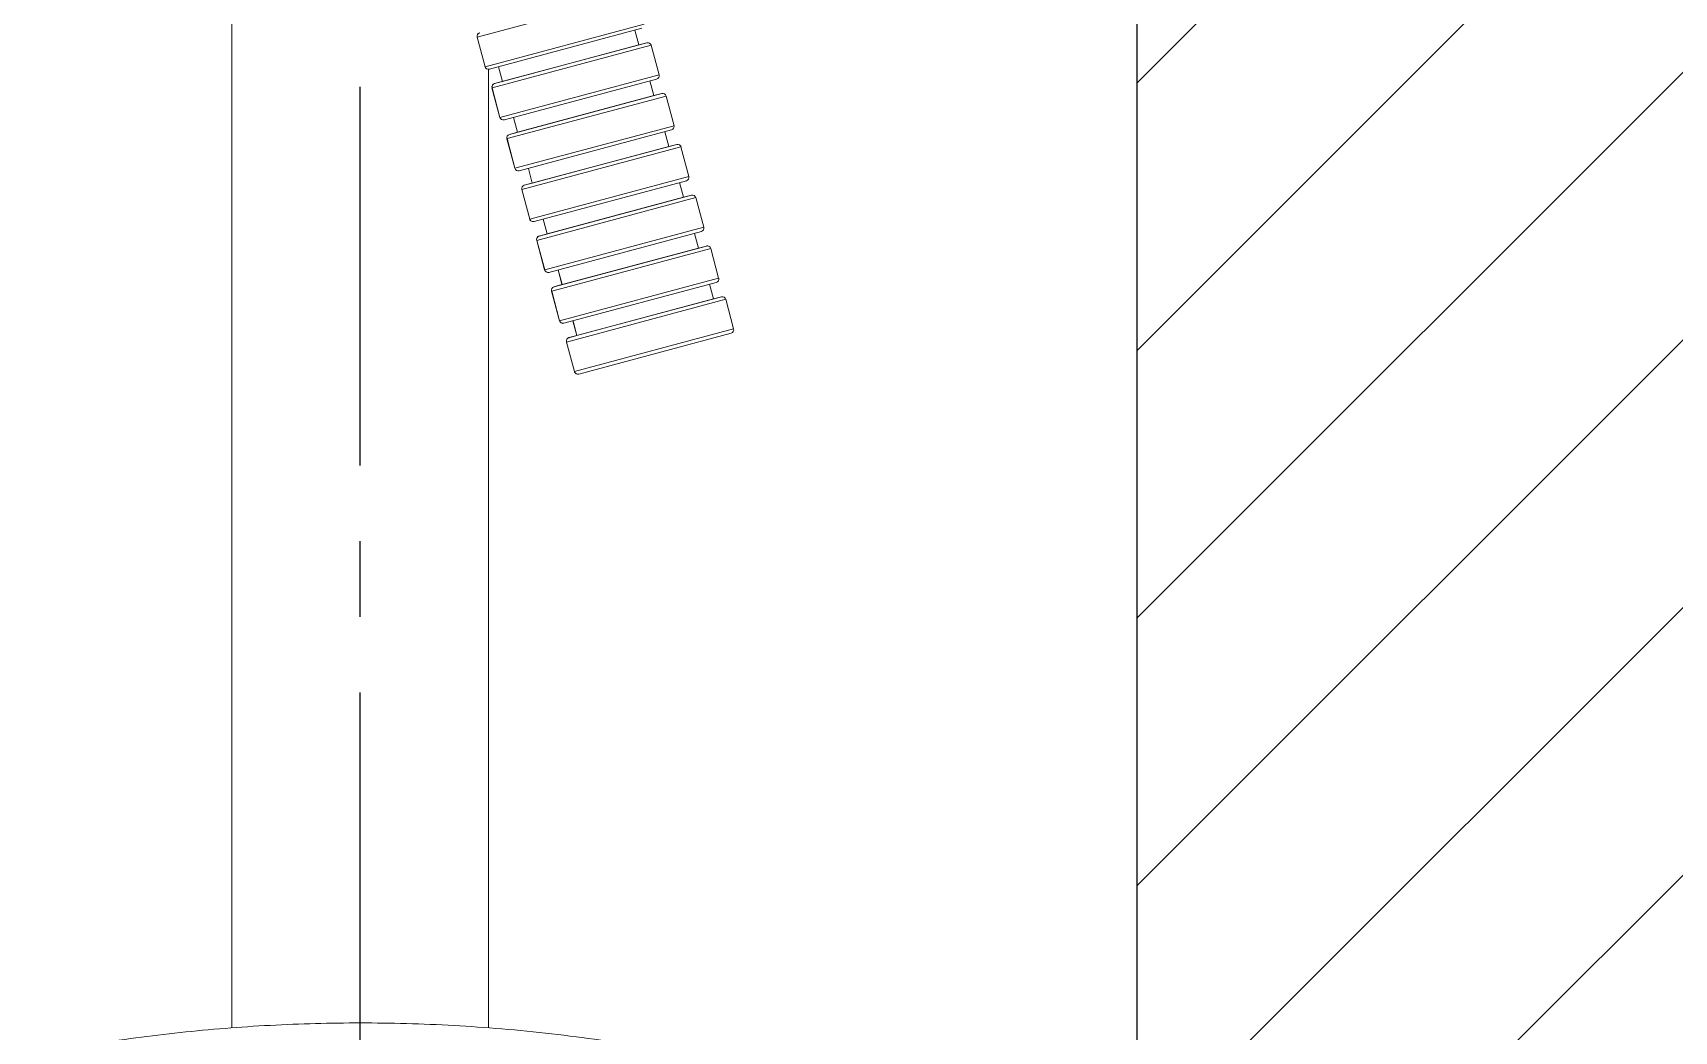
# Model space of a CAD drawing. Header units: millimetres. Extents: x 17284 to 19660, y -6011 to -2651.
# Drawn here: x 19108.8 to 19246.4, y -4206.7 to -4122.9 of the extents above; entities that cross this region are included whole.
import ezdxf

# ---------------------------------------------------------------- set-up
doc = ezdxf.new("R2010")
doc.units = ezdxf.units.MM
doc.linetypes.add('CENTERX2', pattern=[101.6, 63.5, -12.7, 12.7, -12.7])
doc.layers.add('CENTER', color=1, linetype='CENTERX2')
doc.layers.add('hatch', color=2, linetype='Continuous')

# ---------------------------------------------------------------- blocks, each defined once
blk = doc.blocks.new('1')
at = {"linetype": 'Continuous', "lineweight": 13, "extrusion": (0, 0, -1)}
for p, q in [((20787.4, -5145.03), (20800.74, -5141.45)), ((20801.41, -5143.93), (20788.06, -5147.51)), ((20787.4, -5145.03), (20787.39, -5145.03)), ((20788.06, -5147.51), (20787.4, -5145.03)), ((20788.65, -5149.29), (20801.99, -5145.71)), ((20801.63, -5145.5), (20788.85, -5148.93)), ((20788.06, -5147.51), (20788.06, -5147.51)), ((20789.19, -5147.51), (20789.52, -5148.74)), ((20802.66, -5148.19), (20789.31, -5151.77)), ((20788.65, -5149.29), (20788.64, -5149.29)), ((20789.31, -5151.77), (20788.65, -5149.29)), ((20788.85, -5148.93), (20789.52, -5148.74)), ((20788.85, -5148.93), (20788.85, -5148.93)), ((20802.88, -5149.77), (20790.1, -5153.19)), ((20789.9, -5153.55), (20803.24, -5149.98)), ((20789.31, -5151.77), (20789.31, -5151.77)), ((20790.44, -5151.77), (20790.77, -5153)), ((20803.91, -5152.46), (20790.56, -5156.03)), ((20789.9, -5153.55), (20789.89, -5153.56)), ((20790.56, -5156.03), (20789.9, -5153.55)), ((20790.1, -5153.19), (20790.77, -5153)), ((20790.1, -5153.19), (20790.1, -5153.19)), ((20791.15, -5157.82), (20804.49, -5154.24)), ((20804.13, -5154.03), (20791.35, -5157.45)), ((20790.56, -5156.03), (20790.56, -5156.03)), ((20791.69, -5156.04), (20792.02, -5157.27)), ((20805.16, -5156.72), (20791.81, -5160.3)), ((20791.15, -5157.82), (20791.14, -5157.82)), ((20791.81, -5160.3), (20791.15, -5157.82)), ((20791.35, -5157.45), (20792.02, -5157.27)), ((20791.35, -5157.46), (20791.35, -5157.45)), ((20792.4, -5162.08), (20805.74, -5158.5)), ((20805.38, -5158.29), (20792.6, -5161.72)), ((20791.81, -5160.3), (20791.81, -5160.3)), ((20792.94, -5160.3), (20793.27, -5161.53)), ((20792.4, -5162.08), (20792.39, -5162.08)), ((20793.06, -5164.56), (20792.4, -5162.08)), ((20792.6, -5161.72), (20793.27, -5161.53)), ((20792.6, -5161.72), (20792.6, -5161.72)), ((20806.41, -5160.98), (20793.06, -5164.56)), ((20793.65, -5166.34), (20806.99, -5162.77)), ((20806.63, -5162.56), (20793.85, -5165.98)), ((20793.05, -5164.56), (20793.06, -5164.56)), ((20794.19, -5164.56), (20794.52, -5165.79)), ((20793.65, -5166.34), (20793.64, -5166.35)), ((20794.31, -5168.82), (20793.65, -5166.34)), ((20793.84, -5165.98), (20793.85, -5165.98)), ((20793.85, -5165.98), (20794.52, -5165.79)), ((20807.65, -5165.25), (20794.31, -5168.82)), ((20794.9, -5170.61), (20808.24, -5167.03)), ((20807.88, -5166.82), (20795.1, -5170.24)), ((20794.3, -5168.82), (20794.31, -5168.82)), ((20795.44, -5168.83), (20795.77, -5170.06)), ((20795.09, -5170.25), (20795.1, -5170.24)), ((20795.77, -5170.06), (20795.1, -5170.24)), ((20808.9, -5169.51), (20795.56, -5173.09)), ((20794.9, -5170.61), (20794.89, -5170.61)), ((20794.9, -5170.61), (20795.56, -5173.09)), ((20795.55, -5173.09), (20795.56, -5173.09))]:
    blk.add_line(p, q, dxfattribs=at)
at = {"linetype": 'Continuous', "lineweight": 18, "extrusion": (0, 0, -1)}
for p, q in [((20801.2, -5144.29), (20788.43, -5147.72)), ((20787.39, -5145.03), (20788.06, -5147.51)), ((20800.96, -5145.67), (20789.52, -5148.74)), ((20800.96, -5145.67), (20800.63, -5144.45)), ((20801.63, -5145.5), (20800.96, -5145.67)), ((20802.66, -5148.19), (20801.99, -5145.71)), ((20788.42, -5147.72), (20788.43, -5147.72)), ((20789.19, -5147.51), (20789.52, -5148.74)), ((20788.64, -5149.29), (20789.31, -5151.77)), ((20789.52, -5148.74), (20788.85, -5148.93)), ((20789.52, -5148.74), (20789.52, -5148.74)), ((20802.45, -5148.56), (20789.68, -5151.98)), ((20802.21, -5149.94), (20801.88, -5148.71)), ((20802.88, -5149.77), (20802.21, -5149.94)), ((20802.21, -5149.94), (20790.77, -5153)), ((20803.91, -5152.46), (20803.24, -5149.98)), ((20789.67, -5151.98), (20789.68, -5151.98)), ((20790.44, -5151.77), (20790.77, -5153)), ((20789.89, -5153.56), (20790.56, -5156.03)), ((20790.77, -5153), (20790.1, -5153.19)), ((20790.77, -5153), (20790.77, -5153)), ((20803.7, -5152.82), (20790.93, -5156.24)), ((20803.46, -5154.2), (20803.13, -5152.97)), ((20803.46, -5154.2), (20792.02, -5157.27)), ((20804.13, -5154.03), (20803.46, -5154.2)), ((20805.16, -5156.72), (20804.49, -5154.24)), ((20790.92, -5156.24), (20790.93, -5156.24)), ((20791.69, -5156.04), (20792.02, -5157.27)), ((20791.14, -5157.82), (20791.81, -5160.3)), ((20792.02, -5157.27), (20791.35, -5157.46)), ((20792.02, -5157.27), (20792.02, -5157.27)), ((20804.95, -5157.08), (20792.17, -5160.51)), ((20804.71, -5158.46), (20804.38, -5157.24)), ((20804.71, -5158.46), (20793.27, -5161.53)), ((20805.38, -5158.29), (20804.71, -5158.46)), ((20806.41, -5160.98), (20805.74, -5158.5)), ((20792.17, -5160.51), (20792.17, -5160.51)), ((20792.94, -5160.3), (20793.26, -5161.53)), ((20792.39, -5162.08), (20793.05, -5164.56)), ((20793.26, -5161.53), (20792.6, -5161.72)), ((20793.26, -5161.53), (20793.27, -5161.53)), ((20806.2, -5161.35), (20793.42, -5164.77)), ((20805.96, -5162.73), (20805.63, -5161.5)), ((20805.96, -5162.73), (20794.52, -5165.79)), ((20806.63, -5162.56), (20805.96, -5162.73)), ((20807.65, -5165.25), (20806.99, -5162.77)), ((20793.42, -5164.77), (20793.42, -5164.77)), ((20794.18, -5164.56), (20794.51, -5165.79)), ((20793.64, -5166.35), (20794.3, -5168.82)), ((20794.51, -5165.79), (20793.84, -5165.98)), ((20794.51, -5165.79), (20794.52, -5165.79)), ((20807.44, -5165.61), (20794.67, -5169.03)), ((20807.21, -5166.99), (20806.88, -5165.76)), ((20807.21, -5166.99), (20795.77, -5170.06)), ((20807.88, -5166.82), (20807.21, -5166.99)), ((20808.9, -5169.51), (20808.24, -5167.03)), ((20794.67, -5169.03), (20794.67, -5169.03)), ((20795.43, -5168.83), (20795.76, -5170.06)), ((20795.76, -5170.06), (20795.09, -5170.25)), ((20795.76, -5170.06), (20795.77, -5170.06)), ((20808.69, -5169.87), (20795.92, -5173.3)), ((20794.89, -5170.61), (20795.55, -5173.09)), ((20795.92, -5173.3), (20795.92, -5173.3))]:
    blk.add_line(p, q, dxfattribs=at)
at = {"linetype": 'Continuous', "lineweight": 18}
for centre, start, end in [((20787.68, -5144.95), 105.8361, 195), ((20801.71, -5145.79), 15, 104.1639), ((20788.34, -5147.43), 195, 285), ((20802.37, -5148.27), 285, 15), ((20788.93, -5149.22), 105.8361, 195), ((20802.96, -5150.05), 15, 104.1639), ((20789.59, -5151.69), 195, 285), ((20803.62, -5152.53), 285, 15), ((20790.18, -5153.48), 105.8361, 195), ((20804.21, -5154.32), 15, 104.1639), ((20790.84, -5155.96), 195, 285), ((20804.87, -5156.8), 285, 15), ((20791.43, -5157.74), 105.8361, 195), ((20805.45, -5158.58), 15, 104.1639), ((20792.09, -5160.22), 195, 285), ((20792.68, -5162.01), 105.8361, 195), ((20806.12, -5161.06), 285, 15), ((20806.7, -5162.84), 15, 104.1639), ((20793.34, -5164.48), 195, 285), ((20793.93, -5166.27), 105.8361, 195), ((20807.37, -5165.32), 285, 15), ((20807.95, -5167.11), 15, 104.1639), ((20794.59, -5168.75), 195, 285), ((20795.18, -5170.53), 105.8361, 195), ((20808.62, -5169.59), 285, 15), ((20795.84, -5173.01), 195, 285)]:
    blk.add_arc(centre, 0.296, start, end, dxfattribs=at)
at = {"linetype": 'Continuous', "lineweight": 13}
for centre, major_axis, start_param, end_param in [((20787.69, -5144.95), (-0.077, 0.286), 0.014593, 1.570796), ((20788.35, -5147.43), (-0.077, 0.286), 1.570796, 3.141593), ((20788.94, -5149.21), (-0.077, 0.286), 0.014593, 1.570796), ((20789.6, -5151.69), (-0.077, 0.286), 1.570796, 3.141593), ((20790.18, -5153.48), (-0.077, 0.286), 0.014593, 1.570796), ((20790.85, -5155.96), (-0.077, 0.286), 1.570796, 3.141593), ((20791.43, -5157.74), (-0.077, 0.286), 0.014593, 1.570796), ((20792.1, -5160.22), (-0.077, 0.286), 1.570796, 3.141593), ((20792.68, -5162), (-0.077, 0.286), 0.014593, 1.570796), ((20793.35, -5164.48), (-0.077, 0.286), 1.570796, 3.141593), ((20793.93, -5166.27), (-0.077, 0.286), 0.014593, 1.570796), ((20794.6, -5168.75), (-0.077, 0.286), 1.570796, 3.141593), ((20795.18, -5170.53), (0.077, -0.286), 3.156186, 4.712389), ((20795.85, -5173.01), (-0.077, 0.286), 1.570796, 3.141593)]:
    blk.add_ellipse(centre, major_axis=major_axis, ratio=0.998902, start_param=start_param, end_param=end_param, dxfattribs=at)

msp = doc.modelspace()

# ---------------------------------------------------------------- hatches: boundary and pattern name
at = {"layer": 'hatch'}
h = msp.add_hatch(dxfattribs=at)
h.set_pattern_fill('ANSI31', color=256, scale=5)
h.set_pattern_definition([(45, (4064.624, -113.49), (-11.22532, 11.22532), [])])
h.paths.add_polyline_path([(19201.38, -5647.37), (19251.38, -5647.37), (19251.38, -3576.8), (19201.38, -3576.8)])

# ---------------------------------------------------------------- linework, layer by layer
msp.add_line((19201.38, -5647.37), (19201.38, -3505.39))
at = {"linetype": 'Continuous', "lineweight": 18}
for p, q in [((19125.46, -4076.28), (19125.46, -4206.42)), ((19146.98, -4126), (19146.98, -4206.42))]:
    msp.add_line(p, q, dxfattribs=at)
msp.add_open_spline([(19108.76, -4208.7), (19111.27, -4208.2), (19116.26, -4207.35), (19123.9, -4206.48), (19131.49, -4206.02), (19139.24, -4205.97), (19147.25, -4206.36), (19155.52, -4207.25), (19160.97, -4208.16), (19163.68, -4208.7)], degree=3, knots=[0, 0, 0, 0, 0.145713, 0.281728, 0.416589, 0.550967, 0.692543, 0.842949, 1, 1, 1, 1], dxfattribs=at)
at = {"layer": 'CENTER', "ltscale": 0.5}
msp.add_line((19136.22, -4565.63), (19136.22, -3869.36), dxfattribs=at)

# ---------------------------------------------------------------- block references
at = {"color": 6}
msp.add_blockref('1', (-1641.37, 1021.73, 0), dxfattribs=at)

doc.saveas('drawing.dxf')
